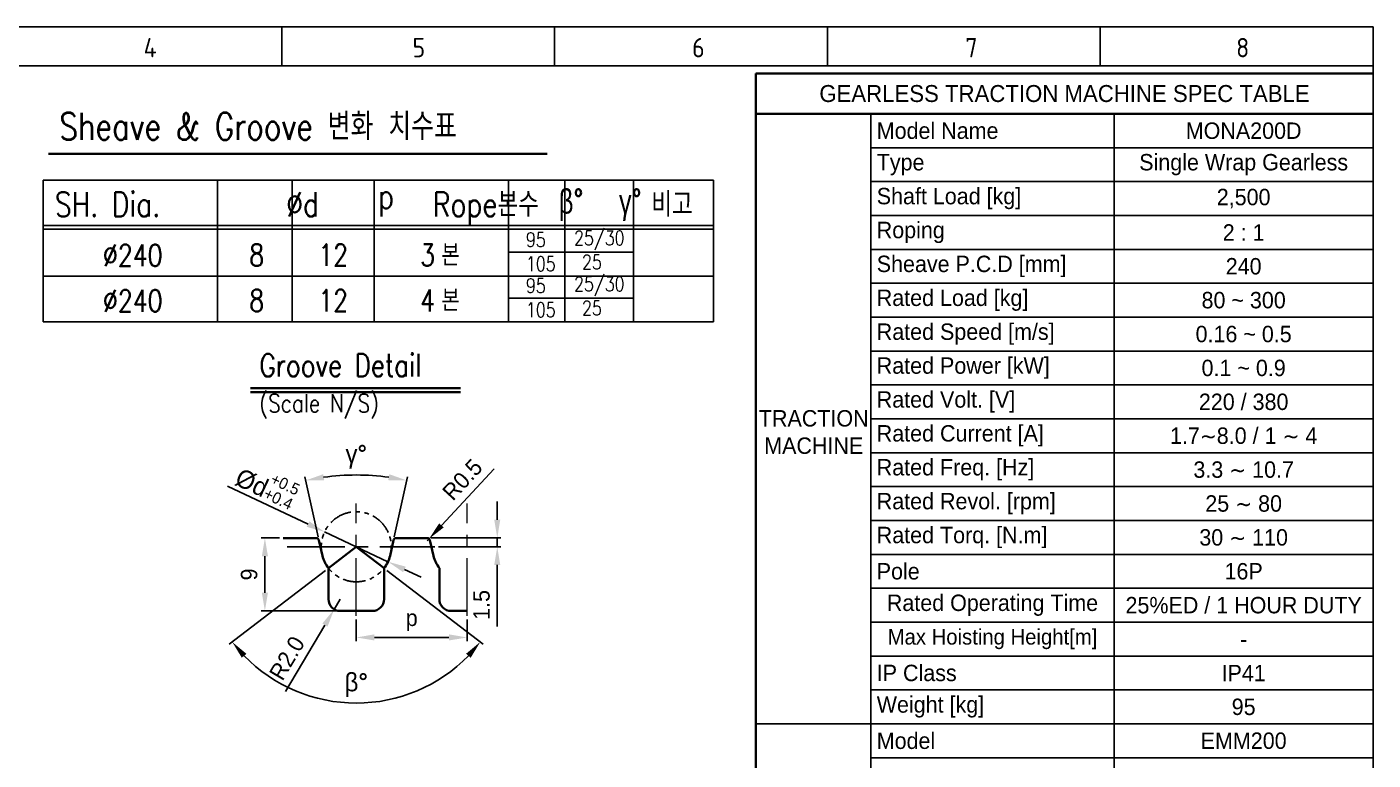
# Model space of a CAD drawing. Header units: millimetres. Extents: x 36 to 5601, y -1400 to 1707.
# Drawn here: x 953 to 2429, y 903 to 1707 of the extents above; entities that cross this region are included whole.
import ezdxf

# ---------------------------------------------------------------- set-up
doc = ezdxf.new("R2010")
doc.units = ezdxf.units.MM
doc.header["$LTSCALE"] = 2
for name, pattern in [('CENTER', [10.16, 6.35, -1.27, 1.27, -1.27]), ('CENTER8', [6.35, 3.96875, -0.79375, 0.79375, -0.79375]), ('CENTERX2', [20.32, 12.7, -2.54, 2.54, -2.54]), ('PHANTOM', [2.5, 1.25, -0.25, 0.25, -0.25, 0.25, -0.25])]:
    doc.linetypes.add(name, pattern=pattern)
for name, color, linetype in [('1轮廓实线层', 7, 'Continuous'), ('3中心线层', 1, 'CENTER8'), ('BTR 노란색 실선', 2, 'Continuous'), ('BTR 초록색 외형선', 3, 'Continuous'), ('BTR 하얀색 외형선', 7, 'Continuous')]:
    doc.layers.add(name, color=color, linetype=linetype)
doc.layers.add('中心线层', color=1, linetype='CENTERX2', lineweight=18)
doc.styles.add('ROMANS', font='romans.shx', dxfattribs={"width": 0.8, "height": 3})
doc.styles.get("Standard").update_dxf_attribs({"font": 'gulim.ttc', "height": 18})
doc.dimstyles.new('ISO-25', dxfattribs={"dimtxt": 18, "dimasz": 20, "dimexe": 4, "dimexo": 4, "dimgap": 8, "dimtad": 1, "dimdec": 4, "dimtxsty": 'Standard', "dimcen": 2.5, "dimclrd": 3, "dimclre": 3, "dimclrt": 2, "dimadec": 1, "dimazin": 2, "dimtfac": 1, "dimtdec": 4, "dimtmove": 0, "dimatfit": 3, "dimfxl": 1, "dimarcsym": 0})

# ---------------------------------------------------------------- blocks, each defined once
blk = doc.blocks.new('*D4004')
at = {"color": 3, "lineweight": -2}
for p, q in [((1229.9, 1146.5), (1209.9, 1146.5)), ((1213.9, 1126.5), (1213.9, 1086.5)), ((1292.5, 1066.5), (1209.9, 1066.5))]:
    blk.add_line(p, q, dxfattribs=at)
at = {"color": 3}
for points in [[(1217.3, 1126.5), (1210.6, 1126.5), (1213.9, 1146.5)], [(1210.6, 1086.5), (1217.3, 1086.5), (1213.9, 1066.5)]]:
    blk.add_solid(points, dxfattribs=at)
at = {"layer": 'Defpoints', "color": 0}
for p in [(1233.9, 1146.5), (1213.9, 1066.5), (1296.5, 1066.5)]:
    blk.add_point(p, dxfattribs=at)
at = {"color": 2, "insert": (1196.7, 1106.5), "char_height": 18, "attachment_point": 5, "rotation": 90}
blk.add_mtext('9', dxfattribs=at)
blk = doc.blocks.new('*D4005')
at = {"color": 3, "lineweight": -2}
for p, q in [((1296.5, 1079.3), (1289.9, 1068.2)), ((1236.4, 978), (1279.7, 1051))]:
    blk.add_line(p, q, dxfattribs=at)
at = {"color": 3}
blk.add_solid([(1282.6, 1049.3), (1276.9, 1052.7), (1289.9, 1068.2)], dxfattribs=at)
at = {"layer": 'Defpoints', "color": 0}
for p in [(1296.5, 1079.3), (1289.9, 1068.2)]:
    blk.add_point(p, dxfattribs=at)
at = {"color": 2, "insert": (1238.2, 1014.7), "char_height": 18, "attachment_point": 5, "rotation": 59.3448}
blk.add_mtext('R2.0', dxfattribs=at)
blk = doc.blocks.new('*D4006')
at = {"color": 3, "lineweight": -2}
for p, q in [((1468.7, 1166.5), (1468.7, 1186.5)), ((1395.7, 1146.5), (1472.7, 1146.5)), ((1404.1, 1136.9), (1472.7, 1136.9)), ((1468.7, 1146.5), (1468.7, 1136.9)), ((1468.7, 1116.9), (1468.7, 1049.4))]:
    blk.add_line(p, q, dxfattribs=at)
at = {"color": 3}
for points in [[(1465.4, 1166.5), (1472, 1166.5), (1468.7, 1146.5)], [(1472, 1116.9), (1465.4, 1116.9), (1468.7, 1136.9)]]:
    blk.add_solid(points, dxfattribs=at)
at = {"layer": 'Defpoints', "color": 0}
for p in [(1391.7, 1146.5), (1400.1, 1136.9), (1468.7, 1136.9)]:
    blk.add_point(p, dxfattribs=at)
at = {"color": 2, "insert": (1451.5, 1073.1), "char_height": 18, "attachment_point": 5, "rotation": 90}
blk.add_mtext('1.5', dxfattribs=at)
blk = doc.blocks.new('*D4007')
at = {"color": 3, "lineweight": -2}
for p, q in [((1465.2, 1222.5), (1407.5, 1160.3)), ((1391.7, 1143.3), (1393.9, 1145.6))]:
    blk.add_line(p, q, dxfattribs=at)
at = {"color": 3}
blk.add_solid([(1405, 1162.5), (1409.9, 1158), (1393.9, 1145.6)], dxfattribs=at)
at = {"layer": 'Defpoints', "color": 0}
for p in [(1391.7, 1143.3), (1393.9, 1145.6)]:
    blk.add_point(p, dxfattribs=at)
at = {"color": 2, "insert": (1430.5, 1210.5), "char_height": 18, "attachment_point": 5, "rotation": 47.1565}
blk.add_mtext('R0.5', dxfattribs=at)
blk = doc.blocks.new('*D4008')
at = {"color": 3, "lineweight": -2}
for p, q in [((1172.8, 1203.3), (1261.2, 1161.7)), ((1348.9, 1120.5), (1279.3, 1153.2)), ((1367, 1112), (1385.1, 1103.5))]:
    blk.add_line(p, q, dxfattribs=at)
at = {"color": 3}
for points in [[(1259.8, 1158.7), (1262.7, 1164.7), (1279.3, 1153.2)], [(1368.4, 1115), (1365.5, 1109), (1348.9, 1120.5)]]:
    blk.add_solid(points, dxfattribs=at)
at = {"layer": 'Defpoints', "color": 0}
for p in [(1279.3, 1153.2), (1348.9, 1120.5)]:
    blk.add_point(p, dxfattribs=at)
at = {"color": 2, "insert": (1216.4, 1204.6), "char_height": 18, "attachment_point": 5, "rotation": 334.8265}
blk.add_mtext('{\\H1.12x;\\C0;%%cd}{\\H0.7x;\\S+0.5^ +0.4;}', dxfattribs=at)
blk = doc.blocks.new('*D4009')
at = {"color": 3, "lineweight": -2}
for p, q in [((1314.1, 1057), (1314.1, 1033.4)), ((1435.7, 1057), (1435.7, 1033.4)), ((1334.1, 1037.4), (1415.7, 1037.4))]:
    blk.add_line(p, q, dxfattribs=at)
at = {"color": 3}
for points in [[(1334.1, 1040.8), (1334.1, 1034.1), (1314.1, 1037.4)], [(1415.7, 1034.1), (1415.7, 1040.8), (1435.7, 1037.4)]]:
    blk.add_solid(points, dxfattribs=at)
at = {"layer": 'Defpoints', "color": 0}
for p in [(1314.1, 1061), (1435.7, 1061), (1435.7, 1037.4)]:
    blk.add_point(p, dxfattribs=at)
at = {"color": 2, "insert": (1374.9, 1056.2), "char_height": 18, "attachment_point": 5}
blk.add_mtext('p', dxfattribs=at)
blk = doc.blocks.new('*D4010')
at = {"color": 3, "lineweight": -2}
for p, q in [((1272.4, 1147.9), (1257.8, 1213.5)), ((1355.8, 1147.9), (1370.4, 1213.5))]:
    blk.add_line(p, q, dxfattribs=at)
blk.add_arc((1314.1, 959.6), 256, 81.9769, 98.0236, dxfattribs=at)
at = {"color": 3}
for points in [[(1277.8, 1216.4), (1279, 1209.9), (1258.7, 1209.6)], [(1349.2, 1209.9), (1350.4, 1216.4), (1369.5, 1209.6)]]:
    blk.add_solid(points, dxfattribs=at)
at = {"layer": 'Defpoints', "color": 0}
for p in [(1332.7, 1215), (1273.2, 1143.9), (1355, 1143.9), (1277, 1126.9), (1351.2, 1126.9)]:
    blk.add_point(p, dxfattribs=at)
at = {"color": 2, "insert": (1314.1, 1235.7), "char_height": 18, "attachment_point": 5, "rotation": 0.0003}
blk.add_mtext('{\\f굴림|b0|i0|c129|p32;\\H1.12x;\\C0;γ\\Fisocp.shx,whgtxt.shx|c0;%%D}', dxfattribs=at)
blk = doc.blocks.new('*D4011')
at = {"color": 3, "lineweight": -2}
for p, q in [((1280.5, 1111), (1174.9, 1030)), ((1347.7, 1111), (1453.3, 1030))]:
    blk.add_line(p, q, dxfattribs=at)
blk.add_arc((1314.1, 1136.9), 171.5, 224.1872, 315.8129, dxfattribs=at)
at = {"color": 3}
for points in [[(1193.7, 1019.5), (1188.6, 1015.2), (1178.1, 1032.5)], [(1439.6, 1015.2), (1434.5, 1019.5), (1450.1, 1032.5)]]:
    blk.add_solid(points, dxfattribs=at)
at = {"layer": 'Defpoints', "color": 0}
for p in [(1314.1, 1136.9), (1314.1, 1136.9), (1283.6, 1113.5), (1344.6, 1113.5), (1262.5, 973.3)]:
    blk.add_point(p, dxfattribs=at)
at = {"color": 2, "insert": (1314.1, 985.4), "char_height": 18, "attachment_point": 5, "rotation": 0.0001}
blk.add_mtext('{\\f굴림|b0|i0|c129|p32;\\H1.12x;\\C0;β\\Fisocp.shx,whgtxt.shx|c0;%%D}', dxfattribs=at)

msp = doc.modelspace()

# ---------------------------------------------------------------- linework, layer by layer
for p, q in [((2428.94243, 1706.93846), (35.85818, 1706.93846)), ((1232.42488, 1706.93846), (1232.42488, 1664.41443)), ((1531.56656, 1706.93846), (1531.56656, 1664.41443)), ((1830.70824, 1706.93846), (1830.70824, 1664.41443)), ((2129.84992, 1706.93846), (2129.84992, 1664.41443)), ((2428.94243, 51.64613), (2428.94243, 1706.93846)), ((2428.94243, 1664.41443), (78.38221, 1664.41443))]:
    msp.add_line(p, q)
at = {"lineweight": 35}
for p, q in [((1752.29906, 1655.93748), (2428.94243, 1655.93748)), ((1283.63538, 1113.47711), (1283.67087, 1079.25356)), ((1344.56491, 1113.47713), (1344.56494, 1079.25356)), ((1405.23538, 1113.47711), (1405.27087, 1079.25356)), ((1298.58876, 1066.45358), (1296.47087, 1066.45358)), ((1420.18876, 1066.45358), (1418.07087, 1066.45358))]:
    msp.add_line(p, q, dxfattribs=at)
at = {"color": 0, "lineweight": 35}
for p, q in [((976.69842, 1567.87207), (1523.48687, 1567.87207)), ((1198.00526, 1310.87434), (1428.23198, 1310.87434)), ((1198.00526, 1306.25451), (1428.23198, 1306.25451))]:
    msp.add_line(p, q, dxfattribs=at)
at = {"color": 2}
for p, q in [((970.93944, 1539.00076), (1481.05912, 1539.00076)), ((970.93944, 1539.00076), (970.93944, 1383.59381)), ((1162.04202, 1539.00076), (1162.04202, 1383.59381)), ((1243.93606, 1539.00076), (1243.93606, 1383.59381)), ((1333.88166, 1539.00076), (1333.88166, 1383.59381)), ((1481.05912, 1539.00076), (1481.05912, 1383.59381)), ((1481.05912, 1539.00076), (1481.05912, 1383.59381)), ((1481.05912, 1539.00076), (1705.96306, 1539.00076)), ((1542.68906, 1539.00076), (1542.68906, 1383.59381)), ((1617.94412, 1539.00076), (1617.94412, 1383.59381)), ((1705.96306, 1539.00076), (1705.96306, 1383.59381)), ((970.93944, 1489.12212), (1483.78835, 1489.12212)), ((970.93944, 1485.27477), (1483.78835, 1485.27477)), ((1481.05912, 1489.12212), (1705.96306, 1489.12212)), ((1481.05912, 1485.27477), (1705.96306, 1485.27477)), ((1481.05912, 1460.01063), (1617.94412, 1460.01063)), ((970.93944, 1433.47245), (1481.05912, 1433.47245)), ((1481.05912, 1433.47245), (1705.96306, 1433.47245)), ((1481.05912, 1409.57687), (1617.94412, 1409.57687)), ((970.93944, 1383.59381), (1481.05912, 1383.59381)), ((1481.05912, 1383.59381), (1705.96306, 1383.59381))]:
    msp.add_line(p, q, dxfattribs=at)
at = {"color": 1, "lineweight": 35}
for p, q in [((1314.10009, 1136.85359), (1283.63538, 1113.47711)), ((1314.10014, 1136.85356), (1344.56491, 1113.47713))]:
    msp.add_line(p, q, dxfattribs=at)
at = {"color": 1, "linetype": 'PHANTOM', "ltscale": 10}
msp.add_circle((1314.10014, 1136.85356), 38.4, dxfattribs=at)
at = {"layer": '1轮廓实线层', "lineweight": 35}
for p, q in [((1233.92323, 1146.45359), (1270.1086, 1146.45359)), ((1273.23275, 1143.94622), (1277.00859, 1126.91491)), ((1351.19169, 1126.91491), (1354.96736, 1143.94619)), ((1358.09151, 1146.45359), (1391.7086, 1146.45359)), ((1394.83275, 1143.94622), (1398.60859, 1126.91491)), ((1296.47095, 1066.45358), (1331.76494, 1066.45358)), ((1418.07095, 1066.45358), (1435.70009, 1066.45358))]:
    msp.add_line(p, q, dxfattribs=at)
for centre, radius, start, end in [((1270.1086, 1143.25359), 3.2, 12.50028841, 90), ((1358.09151, 1143.25359), 3.2, 90, 167.50023344), ((1391.7086, 1143.25359), 3.2, 12.50028841, 90), ((1314.10014, 1136.85356), 38.4, 195, 217.50002983), ((1314.10014, 1136.85356), 38.4, 322.50000793, 345), ((1435.70014, 1136.85356), 38.4, 195, 217.50002983), ((1296.47087, 1079.25356), 12.8, 180, 270), ((1331.76494, 1079.25356), 12.8, 270, 0), ((1418.07087, 1079.25356), 12.8, 180, 270)]:
    msp.add_arc(centre, radius, start, end, dxfattribs=at)
at = {"layer": '3中心线层', "linetype": 'CENTER', "ltscale": 5}
msp.add_line((1238.25541, 1136.85359), (1400.08749, 1136.85359), dxfattribs=at)
at = {"layer": 'BTR 초록색 외형선', "color": 0, "lineweight": 35}
msp.add_line((1752.29906, 1611.60644), (2428.94243, 1611.60644), dxfattribs=at)
at = {"layer": 'BTR 초록색 외형선'}
for p, q in [((1878.20942, 459.48651), (1878.20942, 1611.60644)), ((2145.14175, 1611.60644), (2145.14175, 459.48651)), ((1878.20942, 1574.44128), (2428.94243, 1574.44128)), ((1878.20942, 1537.27612), (2428.94243, 1537.27612)), ((1878.20942, 1500.11096), (2428.94243, 1500.11096)), ((1878.20942, 1462.9458), (2428.94243, 1462.9458)), ((1878.20942, 1425.78064), (2428.94243, 1425.78064)), ((1878.20942, 1388.61549), (2428.94243, 1388.61549)), ((1878.20942, 1351.45033), (2428.94243, 1351.45033)), ((1878.20942, 1314.28517), (2428.94243, 1314.28517)), ((1878.20942, 1277.12001), (2428.94243, 1277.12001)), ((1878.20942, 1239.95485), (2428.94243, 1239.95485)), ((1878.20942, 1202.78969), (2428.94243, 1202.78969)), ((1878.20942, 1165.62453), (2428.94243, 1165.62453)), ((1878.20942, 1128.45937), (2428.94243, 1128.45937)), ((1878.20942, 1091.29421), (2428.94243, 1091.29421)), ((1878.20942, 1054.12906), (2428.94243, 1054.12906)), ((1878.20942, 1016.9639), (2428.94243, 1016.9639)), ((1878.20942, 979.79874), (2428.94243, 979.79874)), ((1752.29906, 942.63358), (2428.94243, 942.63358)), ((1878.20942, 905.46842), (2428.94243, 905.46842))]:
    msp.add_line(p, q, dxfattribs=at)
at = {"layer": 'BTR 하얀색 외형선', "lineweight": 35}
msp.add_line((1752.29906, 1655.93748), (1752.29906, 459.48651), dxfattribs=at)
at = {"layer": 'BTR 하얀색 외형선'}
for p in [(2428.94243, 1660.18514), (2428.94243, 1621.87055)]:
    msp.add_line(p, (2428.94243, 273.47215), dxfattribs=at)
at = {"layer": '中心线层', "linetype": 'CENTER', "ltscale": 5}
for p, q in [((1314.10009, 1061.00891), (1314.10009, 1184.39144)), ((1435.70009, 1061.00891), (1435.70009, 1184.39144))]:
    msp.add_line(p, q, dxfattribs=at)

# ---------------------------------------------------------------- texts
at = {"char_height": 21.2620149, "width": 135.8881225, "attachment_point": 1}
for s, insert in [('{\\Fisocp,gbcbig|c129;4}', (1080.9755, 1694.83872)), ('{\\Fisocp,gbcbig|c129;5}', (1375.76387, 1694.83872)), ('{\\Fisocp,gbcbig|c129;6}', (1682.34021, 1694.83872)), ('{\\Fisocp,gbcbig|c129;7}', (1981.84378, 1694.83872)), ('{\\Fisocp,gbcbig|c129;8}', (2278.81679, 1694.83872))]:
    msp.add_mtext(s, dxfattribs=dict(at, insert=insert))
at = {"color": 0, "lineweight": 35, "attachment_point": 1, "style": 'ROMANS'}
for s, insert, char_height in [('{\\Fromans.shx,ghs.shx|c129;Sheave & Groove 변화 치수표}', (988.52662, 1612.62562), 29.6001), ('{\\Fromans.shx,ghs.shx|c129;Groove Detail}', (1207.96585, 1348.33054), 24.9264), ('{\\Fromans.shx,ghs.shx|c129;(Scale N/S)}', (1207.96585, 1304.31695), 20)]:
    msp.add_mtext(s, dxfattribs=dict(at, insert=insert, char_height=char_height))
at = {"color": 2, "attachment_point": 1, "style": 'ROMANS'}
for s, insert, char_height in [('{\\Fromans,ghs|c0;SH. Dia.}', (983.70357, 1525.83757), 26.8004633), ('\\pxi-3,l5,t5;{\\Fromans.shx,ghs.shx|c129;%%Cd}', (1183.83371, 1525.68153), 26.8004633), ('\\pxi-3,l5,t5;{\\Fromans.shx,ghs.shx|c129;p}', (1284.57278, 1534.61502), 26.8004633), ('\\pxi-3,l5,t5;{\\Fromans.shx,ghs.shx|c129;Rope본수}', (1344.53912, 1525.68153), 26.8004633), ('\\pxi-1.724753,l2.87459,t2.87459;{\\f굴림|b0|i0|c129|p32;β\\Fromans.shx,ghs.shx|c129;%%D}', (1505.64607, 1528.85842), 26.5824), ('\\pxi-1.724753,l2.87459,t2.87459;{\\f굴림|b0|i0|c129|p32;γ\\Fromans.shx,ghs.shx|c129;%%D}', (1571.55994, 1528.85842), 26.5824), ('{\\Fromans.shx,ghs.shx|c129;비고}', (1637.63459, 1525.68153), 26.8004633), ('{\\Fromans.shx,ghs.shx|c129;95\\P105}', (1500.10735, 1481.46588), 15.84), ('{\\Fromans.shx,ghs.shx|c129;25/30\\P} 25', (1552.89851, 1483.35987), 15.84), ('{\\Fromans,ghs|c0;%%C240}', (1036.41542, 1468.35642), 23.8226341), ('{\\Fromans.shx,ghs.shx|c129;8}', (1196.85104, 1468.71804), 23.8226341), ('{\\Fromans.shx,ghs.shx|c129;12}', (1272.40534, 1468.71804), 23.8226341), ('{\\Fromans.shx,ghs.shx|c129;3\\f굴림|b0|i0|c129|p32; \\Fromans.shx,ghs.shx|c129;본}', (1384.13332, 1468.71804), 23.8226341), ('{\\Fromans.shx,ghs.shx|c129;25/30\\P} 25', (1552.89851, 1432.92612), 15.84), ('{\\Fromans,ghs|c0;%%C240}', (1036.41542, 1418.47778), 23.8226341), ('{\\Fromans.shx,ghs.shx|c129;8}', (1196.85104, 1418.8394), 23.8226341), ('{\\Fromans.shx,ghs.shx|c129;12}', (1272.40534, 1418.8394), 23.8226341), ('{\\Fromans.shx,ghs.shx|c129;4\\f굴림|b0|i0|c129|p32; \\Fromans.shx,ghs.shx|c129;본}', (1384.13332, 1418.8394), 23.8226341), ('{\\Fromans.shx,ghs.shx|c129;95\\P105}', (1500.10735, 1431.03212), 15.84)]:
    msp.add_mtext(s, dxfattribs=dict(at, insert=insert, char_height=char_height))
at = {"layer": 'BTR 노란색 실선', "color": 0, "lineweight": 35, "insert": (2090.62074, 1633.77196), "char_height": 18.5825795, "width": 676.6433683, "attachment_point": 5}
msp.add_mtext('\\pxqc;GEARLESS TRACTION MACHINE SPEC TABLE', dxfattribs=at)
at = {"layer": 'BTR 노란색 실선'}
for s, insert, char_height, width, attachment_point in [(' Model Name', (1878.20942, 1593.02386), 18, 266.9323336, 4), ('MONA200D', (2287.04209, 1593.02386), 18, 283.8006746, 5), (' Type', (1878.20942, 1555.8587), 18, 266.9323336, 4), ('\\pxqc;Single Wrap Gearless', (2287.04209, 1555.8587), 18, 283.8006746, 5), (' Shaft Load [kg]', (1878.20942, 1518.69354), 18, 266.9323336, 4), ('\\pxqc;2,500', (2287.04209, 1518.69354), 18, 283.8006746, 5), (' Roping', (1878.20942, 1481.52838), 18, 266.9323336, 4), ('\\A1;\\pxqc;2 : 1', (2287.04209, 1481.52838), 18, 283.8006746, 5), (' Sheave P.C.D [mm]', (1878.20942, 1444.36322), 18, 266.9323336, 4), ('\\A1;\\pxqc;240', (2287.04209, 1444.36322), 18, 283.8006746, 5), (' Rated Load [kg]', (1878.20942, 1407.19807), 18, 266.9323336, 4), ('\\A1;\\pxqc;80 ~ 300', (2287.04209, 1407.19807), 18, 283.8006746, 5), (' Rated Speed [m/s]', (1878.20942, 1370.03291), 18, 266.9323336, 4), ('\\pxqc;0.16 {\\A1;~ \\f굴림|b0|i0|c129|p50;0.5}', (2287.04209, 1370.03291), 18, 283.8006746, 5), (' Rated Power [kW]', (1878.20942, 1332.86775), 18, 266.9323336, 4), ('\\pxqc;0.1 ~ 0.9', (2287.04209, 1332.86775), 18, 283.8006746, 5), (' Rated Volt. [V]', (1878.20942, 1295.70259), 18, 266.9323336, 4), ('\\pxqc;220 / 380', (2287.04209, 1295.70259), 18, 283.8006746, 5), ('\\pxqc;TRACTION\\PMACHINE', (1709.35593, 1286.73228), 18, 212.6600406, 1), (' Rated Current [A]', (1878.20942, 1258.53743), 18, 266.9323336, 4), ('\\pxqc;1.7{\\A1;∼8.0 / }1 {\\A1;∼ 4}', (2287.04209, 1258.53743), 18, 283.8006746, 5), (' Rated Freq. [Hz]', (1878.20942, 1221.37227), 18, 266.9323336, 4), ('\\pxqc;3.3 {\\A1;∼ \\f굴림|b0|i0|c129|p50;10.7}', (2287.04209, 1221.37227), 18, 283.8006746, 5), (' Rated Revol. [rpm]', (1878.20942, 1184.20711), 18, 266.9323336, 4), ('\\pxqc;25 {\\A1;∼ \\f굴림|b0|i0|c129|p50;80}', (2287.04209, 1184.20711), 18, 283.8006746, 5), (' Rated Torq. [N.m]', (1878.20942, 1147.04195), 18, 266.9323336, 4), ('\\pxqc;30 {\\A1;∼ \\f굴림|b0|i0|c129|p50;110}', (2287.04209, 1147.04195), 18, 283.8006746, 5), (' Pole', (1878.20942, 1109.87679), 18, 266.9323336, 4), ('\\pxqc;16P', (2287.04209, 1109.87679), 18, 283.8006746, 5), ('\\pxqc;Rated Operating Time', (1878.20942, 1072.71163), 18, 266.9323336, 4), ('\\pxqc;25%ED / 1 HOUR DUTY', (2287.04209, 1072.71163), 18, 283.8006746, 5), ('\\pxqc;Max Hoisting Height[m]', (1878.20942, 1035.54648), 17, 266.9323336, 4), ('\\pxqc;-', (2287.04209, 1035.54648), 18, 283.8006746, 5), (' IP Class', (1878.20942, 998.38132), 18, 266.9323336, 4), ('\\pxqc;IP41', (2287.04209, 998.38132), 18, 283.8006746, 5), (' Weight [kg]', (1878.20942, 961.21616), 18, 266.9323336, 4), ('\\pxqc;95', (2287.04209, 961.21616), 18, 283.8006746, 5), (' Model ', (1878.20942, 924.00386), 18, 266.9323336, 4), ('\\pxqc;EMM200', (2287.04209, 924.051), 18, 283.8006746, 5)]:
    msp.add_mtext(s, dxfattribs=dict(at, insert=insert, char_height=char_height, width=width, attachment_point=attachment_point))

# ---------------------------------------------------------------- dimensions: what is measured, and where the dimension line sits
dim = msp.add_diameter_dim_2p(p1=(1348.85306, 1120.51971), p2=(1279.34722, 1153.18741), text='{\\H1.12x;\\C0;%%cd}{\\H0.7x;\\S+0.5^ +0.4;}', dimstyle='ISO-25', override={"dimgap": 4, "dimtxsty": 'Standard', "dimtol": 1, "dimlim": 0, "dimtp": 0.5, "dimtm": 0.4, "dimtfac": 0.5, "dimtolj": 0, "dimtzin": 8})
dim.commit()
dim.dimension.update_dxf_attribs({"geometry": '*D4008', "text_midpoint": (1216.37902, 1204.63687)})
at = {"color": 0}
for base, line1, line2, text, picture, middle in [((1332.70322, 1214.97022), ((1351.19169, 1126.91491), (1354.96736, 1143.94619)), ((1273.23275, 1143.94622), (1277.00859, 1126.91491)), '{\\f굴림|b0|i0|c129|p32;\\H1.12x;\\C0;γ\\Fisocp.shx,whgtxt.shx|c0;%%D}', '*D4010', (1314.09968, 1235.65966)), ((1262.54158, 973.33012), ((1314.10009, 1136.85359), (1283.63538, 1113.47711)), ((1314.10014, 1136.85356), (1344.56491, 1113.47713)), '{\\f굴림|b0|i0|c129|p32;\\H1.12x;\\C0;β\\Fisocp.shx,whgtxt.shx|c0;%%D}', '*D4011', (1314.10025, 985.40733))]:
    dim = msp.add_angular_dim_2l(base=base, line1=line1, line2=line2, text=text, dimstyle='ISO-25', override={"dimtxsty": 'Standard', "dimtolj": 0}, dxfattribs=at)
    dim.commit()
    dim.dimension.update_dxf_attribs({"geometry": picture, "text_midpoint": middle})
for center, mpoint, text, picture, middle in [((1391.7086, 1143.25359), (1393.8846, 1145.59988), 'R0.5', '*D4007', (1430.51588, 1210.46796)), ((1296.47087, 1079.25356), (1289.94453, 1068.24234), 'R2.0', '*D4005', (1238.1589, 1014.70516))]:
    dim = msp.add_radius_dim(center=center, mpoint=mpoint, text=text, dimstyle='ISO-25', override={"dimtxsty": 'Standard', "dimtolj": 0})
    dim.commit()
    dim.dimension.update_dxf_attribs({"geometry": picture, "text_midpoint": middle})
dim = msp.add_linear_dim(base=(1468.70637, 1136.85359), p1=(1391.7086, 1146.45359), p2=(1400.08749, 1136.85359), angle=90, text='1.5', dimstyle='ISO-25', override={"dimtxsty": 'Standard', "dimtolj": 0})
dim.commit()
dim.dimension.update_dxf_attribs({"geometry": '*D4006', "text_midpoint": (1451.45471, 1073.11857)})
dim = msp.add_linear_dim(base=(1213.92841, 1066.45356), p1=(1233.92323, 1146.45359), p2=(1296.47087, 1066.45356), angle=90, text='9', dimstyle='ISO-25', override={"dimtxsty": 'Standard', "dimtolj": 0})
dim.commit()
dim.dimension.update_dxf_attribs({"geometry": '*D4004', "text_midpoint": (1213.92841, 1106.45358), "dimtype": 160})
dim = msp.add_linear_dim(base=(1435.70009, 1037.42818), p1=(1314.10009, 1061.00891), p2=(1435.70009, 1061.00891), text='p', dimstyle='ISO-25', override={"dimtxsty": 'Standard', "dimtolj": 0}, dxfattribs=at)
dim.commit()
dim.dimension.update_dxf_attribs({"geometry": '*D4009', "text_midpoint": (1374.90009, 1037.42818), "dimtype": 160})

doc.saveas('drawing.dxf')
